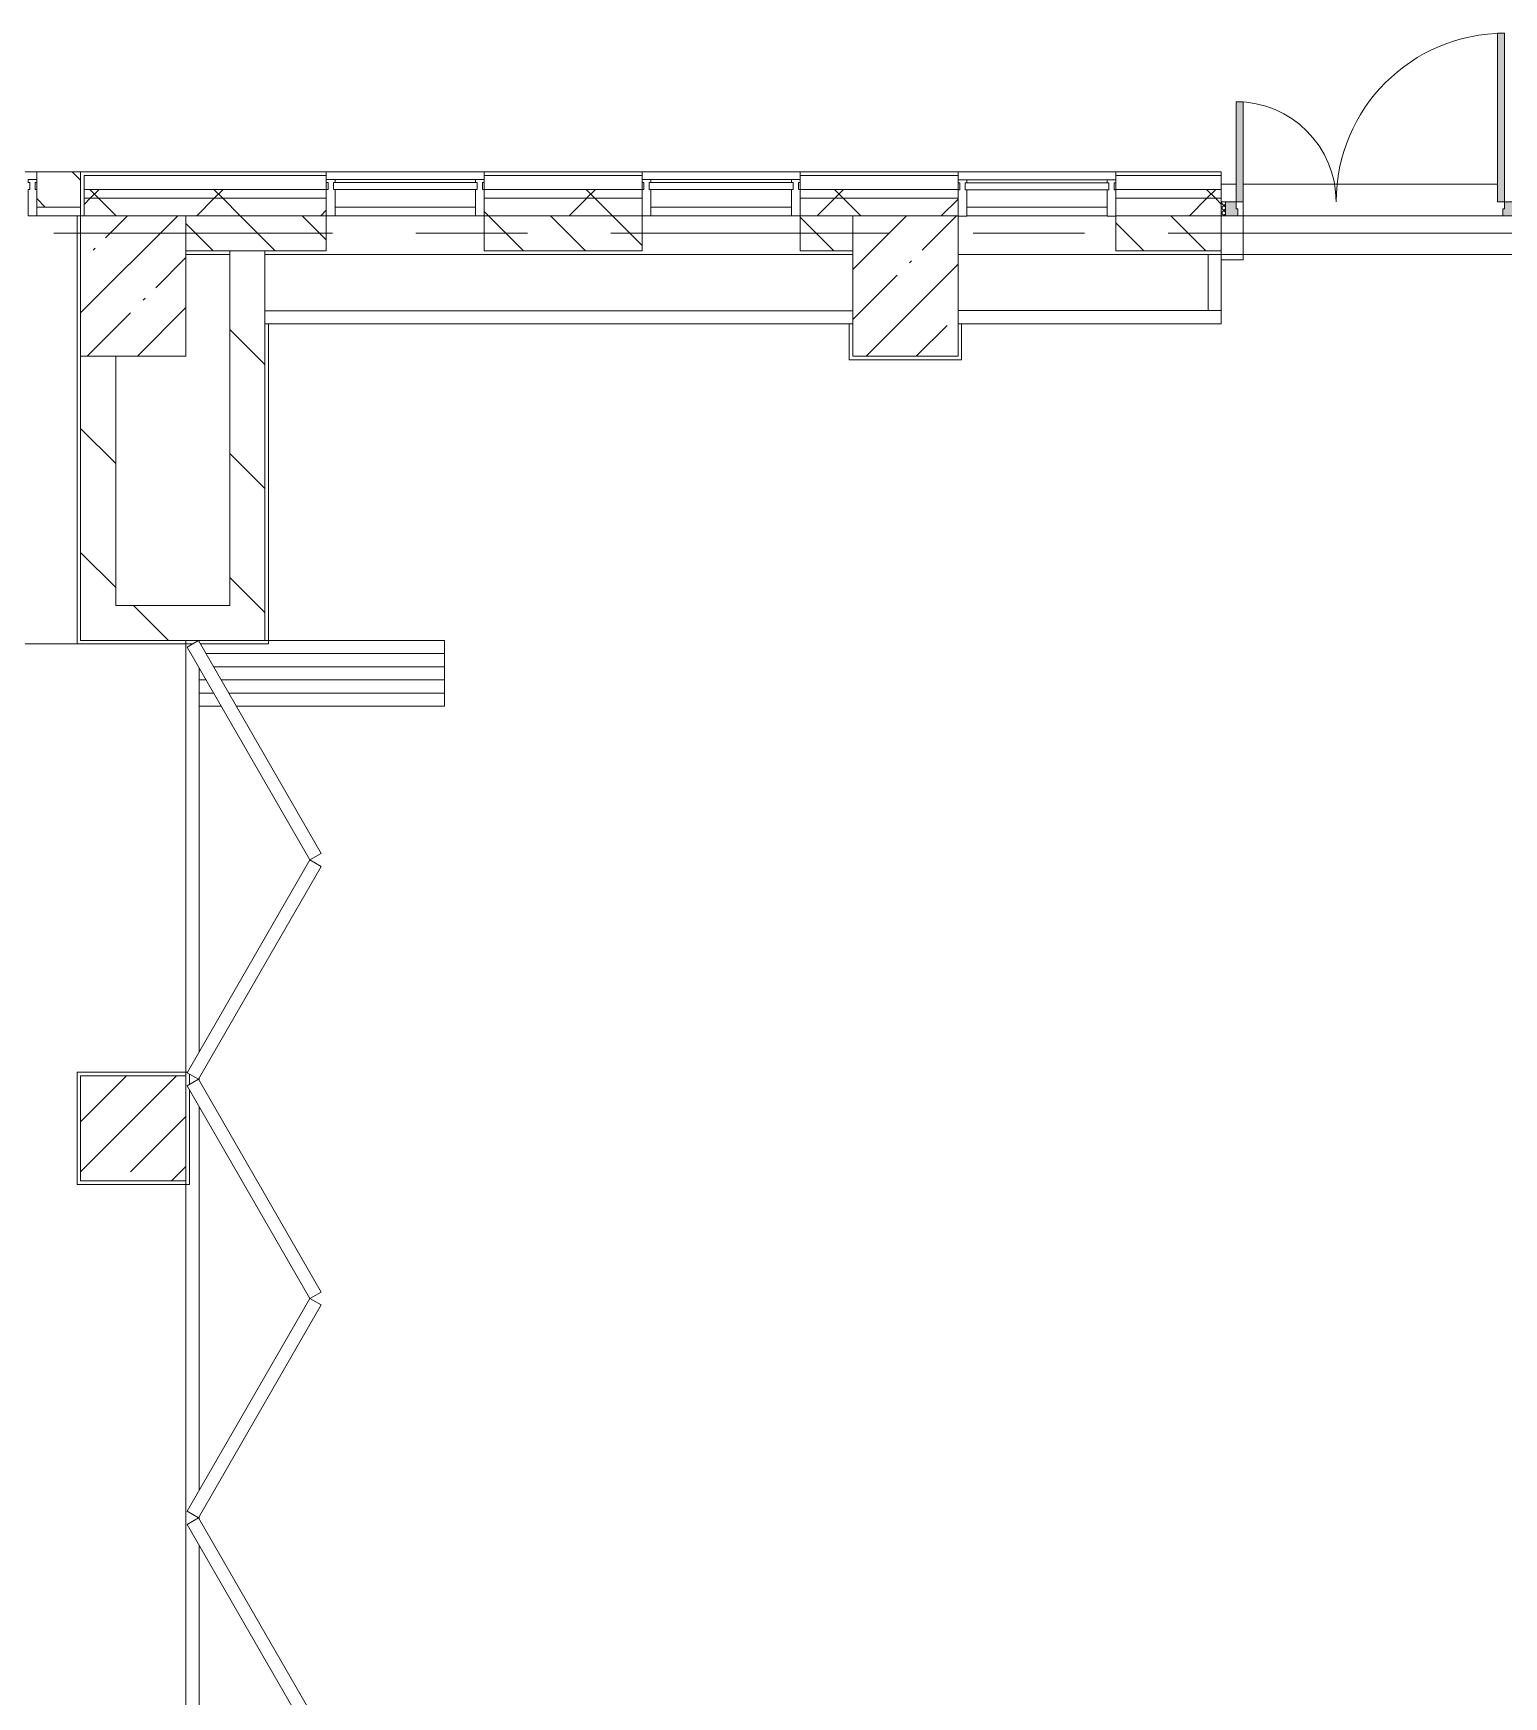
# Model space of a CAD drawing. Header units: millimetres. Extents: x 35787 to 244346, y -8553 to 29000.
# Drawn here: x 130777 to 139156, y 18661 to 28140 of the extents above; entities that cross this region are included whole.
import ezdxf

# ---------------------------------------------------------------- set-up
doc = ezdxf.new("R2010")
doc.units = ezdxf.units.MM
doc.linetypes.add('Осевая', pattern=[3175, 635, -476.25, 1587.5, -476.25])
for name, color, linetype, lineweight, true_color in [('A-DOOR-3', 7, 'Continuous', 5, 0xaaaaaa), ('A-DOOR-4', 7, 'Continuous', 5, 0xe2e2e2), ('A-DOOR-FRAM-4', 7, 'Continuous', 5, 0xaaaaaa), ('A-FLOR-2', 7, 'Continuous', 5, 0xaaaaaa)]:
    doc.layers.add(name, color=color, linetype=linetype, lineweight=lineweight, true_color=true_color)
for name, color, linetype, lineweight in [('A-GLAZ-CURT-2', 7, 'Continuous', 5), ('A-GLAZ-CWMG-2', 7, 'Continuous', 5), ('A-WALL', 7, 'Continuous', 9), ('A-WALL-6', 7, 'Continuous', 5), ('I-WALL-7', 7, 'Continuous', 5), ('S-COLS-1', 7, 'Continuous', 5), ('Оси', 7, 'Continuous', 9), ('Оси-2', 7, 'Осевая', 9)]:
    doc.layers.add(name, color=color, linetype=linetype, lineweight=lineweight)
pattern_1 = [(135, (117336.4, 0), (-176.7767, -176.7767), [])]
pattern_2 = [(135, (117336.4, 0), (-353.553, -353.553), [])]
pattern_3 = [(45, (117336.4, 0), (-353.5534, 353.5534), []), (135, (117336.4, 0), (-353.5534, -353.5534), [])]

# ---------------------------------------------------------------- blocks, each defined once
blk = doc.blocks.new('BSC_Колонна _Прямоугольная - 600х800-24078684-1_2_2_птичка')
at = {"layer": 'S-COLS-1'}
h = blk.add_hatch(dxfattribs=at)
h.set_pattern_fill('FP_96', color=256, style=0, pattern_type=2)
h.set_pattern_definition([(45, (-14010, -26700), (-285.123, 285.123), []), (45, (-13724.88, -26700), (-285.123, 285.123), [504.031, -100.806, 16.764, -84.042])])
h.paths.add_polyline_path([(-300, -400), (300, -400), (300, 400), (-300, 400), (-300, 200)])
for p, q in [((300, 400), (-300, 400)), ((-300, 400), (-300, -400)), ((300, -400), (300, 400)), ((-300, -400), (300, -400))]:
    blk.add_line(p, q, dxfattribs=at)
blk = doc.blocks.new('BSC_Колонна _Прямоугольная - 600х600-V75-1_2_2_птичка')
at = {"layer": 'S-COLS-1'}
h = blk.add_hatch(dxfattribs=at)
h.set_pattern_fill('FP_102', color=256, style=0, pattern_type=2)
h.set_pattern_definition([(45, (-14010, -21900), (-285.123, 285.123), []), (45, (-13724.88, -21900), (-285.123, 285.123), [504.031, -100.806, 16.764, -84.042])])
h.paths.add_polyline_path([(-300, -300), (300, -300), (300, 300), (-300, 300), (-300, -108.3)])
for p, q in [((300, 300), (-300, 300)), ((-300, 300), (-300, -300)), ((300, -300), (300, 300)), ((-300, -300), (300, -300))]:
    blk.add_line(p, q, dxfattribs=at)
blk = doc.blocks.new('Системная панель - Стекло - 40мм-22856102-1_2_2_птичка')
at = {"layer": 'A-GLAZ-CURT-2'}
h = blk.add_hatch(dxfattribs=at)
h.set_pattern_fill('FP_117', color=256, style=0, pattern_type=2)
h.set_pattern_definition([(45, (-17860.3, -26790), (-1414.21, 1414.21), [1000, -3000]), (45, (-18860.3, -27290), (-1414.21, 1414.21), [3000, -1000]), (45, (-16860.3, -27790), (-1414.21, 1414.21), [1000, -3000])])
h.paths.add_polyline_path([(176, -40), (410, -40), (410, 0), (-410, 0), (-410, -40), (-400, -40)])
for p, q in [((410, 0), (-410, 0)), ((-410, 0), (-410, -40)), ((410, -40), (410, 0)), ((-410, -40), (410, -40))]:
    blk.add_line(p, q, dxfattribs=at)
blk = doc.blocks.new('Прямоугольный импост - Импост структурный с накладкой - 160мм Темный-33186088-1_2_2_птичка')
at = {"layer": 'A-GLAZ-CWMG-2'}
for p, q in [((17760.3, 27307), (16960.3, 27307)), ((17760.3, 27150), (16960.3, 27150))]:
    blk.add_line(p, q, dxfattribs=at)
blk = doc.blocks.new('Прямоугольный импост - Импост структурный с накладкой - 190мм-22856094-1_2_2_птичка')
at = {"layer": 'A-GLAZ-CWMG-2'}
for p, q in [((-50, 40), (-50, 190)), ((-50, 190), (0, 190)), ((0, 190), (0, 40)), ((-40, 40), (-50, 40)), ((-50, -17), (-50, 0)), ((-50, 0), (-40, 0)), ((-40, 0), (-40, 40)), ((-10, 40), (-10, 0)), ((0, 40), (-10, 40)), ((-10, 0), (0, 0)), ((0, 0), (0, -17)), ((0, -17), (-50, -17))]:
    blk.add_line(p, q, dxfattribs=at)
blk = doc.blocks.new('Системная панель - Стекло - 40мм-V85-1_2_2_птичка')
at = {"layer": 'A-GLAZ-CURT-2'}
for p, q in [((410, 0), (-410, 0)), ((-410, 0), (-410, -40)), ((410, -40), (410, 0)), ((-410, -40), (410, -40))]:
    blk.add_line(p, q, dxfattribs=at)
blk = doc.blocks.new('Прямоугольный импост - Импост структурный с накладкой - 190мм-V86-1_2_2_птичка')
at = {"layer": 'A-GLAZ-CWMG-2'}
for p, q in [((-50, 40), (-50, 190)), ((-50, 190), (0, 190)), ((0, 190), (0, 40)), ((-40, 40), (-50, 40)), ((-50, -17), (-50, 0)), ((-50, 0), (-40, 0)), ((-40, 0), (-40, 40)), ((-10, 40), (-10, 0)), ((0, 40), (-10, 40)), ((-10, 0), (0, 0)), ((0, 0), (0, -17)), ((0, -17), (-50, -17))]:
    blk.add_line(p, q, dxfattribs=at)
blk = doc.blocks.new('Прямоугольный импост - Импост структурный с накладкой - 190мм-20153711-1_2_2_птичка')
at = {"layer": 'A-GLAZ-CWMG-2'}
for p, q in [((-50, 40), (-50, 190)), ((-50, 190), (0, 190)), ((0, 190), (0, 40)), ((-40, 40), (-50, 40)), ((-50, -17), (-50, 0)), ((-50, 0), (-40, 0)), ((-40, 0), (-40, 40)), ((-10, 40), (-10, 0)), ((0, 40), (-10, 40)), ((-10, 0), (0, 0)), ((0, 0), (0, -17)), ((0, -17), (-50, -17))]:
    blk.add_line(p, q, dxfattribs=at)
blk = doc.blocks.new('DOR__перегородка__Прямоугольная - ТП-2_ Вн_ДПГ_9480х4200h_2-23998078-1_2_2_птичка')
at = {"layer": 'A-DOOR-3'}
for p, q in [((0, 0), (2650, 0)), ((3250, 0), (6400, 0)), ((7000, 0), (9480, 0)), ((0, -75), (1987.4, -75)), ((2137.4, -75), (4324.5, -75)), ((4474.5, -75), (4486.7, -75)), ((4636.7, -75), (6823.8, -75)), ((6973.8, -75), (6985, -75)), ((7135, -75), (9323.2, -75)), ((9105.2, -200.9), (9105.2, -75)), ((9180.2, -157.6), (9180.2, -75)), ((9255.2, -114.3), (9255.2, -75)), ((9473.2, -75), (9480, -75)), ((9330.2, -1474.2), (9330.2, -157.6)), ((9405.2, -1474.2), (9405.2, -114.3)), ((9180.2, -1474.2), (9180.2, -244.2)), ((9255.2, -1474.2), (9255.2, -200.9)), ((9105.2, -1474.2), (9105.2, -287.5)), ((9480, -1474.2), (9480, -450)), ((9105.2, -1474.2), (9480, -1474.2))]:
    blk.add_line(p, q, dxfattribs=at)
at = {"layer": 'A-DOOR-FRAM-4'}
for p, q in [((2019.1, -6.7), (1981.6, -71.7)), ((1981.6, -71.7), (3193.9, -771.8)), ((3231.5, -706.9), (2019.1, -6.7)), ((4442.7, -6.7), (3230.4, -706.9)), ((3267.9, -771.8), (4480.3, -71.7)), ((4480.3, -71.7), (4442.7, -6.7)), ((4518.4, -6.7), (4480.9, -71.7)), ((4480.9, -71.7), (5693.3, -771.8)), ((5730.8, -706.9), (4518.4, -6.7)), ((6942.1, -6.7), (5729.7, -706.9)), ((5767.3, -771.8), (6979.6, -71.7)), ((6979.6, -71.7), (6942.1, -6.7)), ((7016.7, -6.7), (6979.2, -71.7)), ((6979.2, -71.7), (8191.6, -771.8)), ((8229.1, -706.9), (7016.7, -6.7)), ((9441.4, -6.7), (8229.1, -706.9)), ((8266.6, -771.8), (9478.9, -71.7)), ((9478.9, -71.7), (9441.4, -6.7)), ((3193.9, -771.8), (3231.5, -706.9)), ((3230.4, -706.9), (3267.9, -771.8)), ((5693.3, -771.8), (5730.8, -706.9)), ((5729.7, -706.9), (5767.3, -771.8)), ((8191.6, -771.8), (8229.1, -706.9)), ((8229.1, -706.9), (8266.6, -771.8))]:
    blk.add_line(p, q, dxfattribs=at)
blk = doc.blocks.new('Прямоугольный импост - Импост структурный с накладкой - 190мм-22856098-1_2_2_птичка')
at = {"layer": 'A-GLAZ-CWMG-2'}
for p, q in [((0, 190), (-50, 190)), ((-50, 190), (-50, 40)), ((0, 40), (0, 190)), ((-50, 40), (-40, 40)), ((-40, 0), (-50, 0)), ((-50, 0), (-50, -17)), ((-40, 40), (-40, 0)), ((-10, 0), (-10, 40)), ((-10, 40), (0, 40)), ((0, 0), (-10, 0)), ((0, -17), (0, 0)), ((-50, -17), (0, -17))]:
    blk.add_line(p, q, dxfattribs=at)
blk = doc.blocks.new('Прямоугольный импост - Импост структурный с накладкой - 190мм-V110-1_2_2_птичка')
at = {"layer": 'A-GLAZ-CWMG-2'}
for p, q in [((0, 190), (-50, 190)), ((-50, 190), (-50, 40)), ((0, 40), (0, 188.3)), ((-50, 40), (-40, 40)), ((-40, 0), (-50, 0)), ((-50, 0), (-50, -17)), ((-40, 40), (-40, 0)), ((-10, 0), (-10, 40)), ((-10, 40), (0, 40)), ((0, 0), (-10, 0)), ((0, -17), (0, 0)), ((-50, -17), (0, -17))]:
    blk.add_line(p, q, dxfattribs=at)
blk = doc.blocks.new('BSC_Колонна _Прямоугольная - 600х800-V161-1_2_2_птичка')
at = {"layer": 'S-COLS-1'}
h = blk.add_hatch(dxfattribs=at)
h.set_pattern_fill('FP_172', color=256, style=0, pattern_type=2)
h.set_pattern_definition([(45, (-18410.26, -26700), (-285.123, 285.123), []), (45, (-18125.13, -26700), (-285.123, 285.123), [504.031, -100.806, 16.764, -84.042])])
h.paths.add_polyline_path([(-125.5, -400), (300, -400), (300, 400), (-300, 400), (-300, -400)])
for p, q in [((300, 400), (-300, 400)), ((-300, 400), (-300, -400)), ((300, -400), (300, 400)), ((-300, -400), (300, -400))]:
    blk.add_line(p, q, dxfattribs=at)
blk = doc.blocks.new('110_Дверь_СКБ_2Ст_Наружная - ДН-1_л_ Двухстворчатая 1450 х3300 _h_ в свету с верхним остеклением-23567691-1_2_2_птичка')
at = {"layer": 'A-DOOR-3'}
h = blk.add_hatch(dxfattribs=at)
h.set_pattern_fill('FP_185', color=256, style=0, pattern_type=2)
h.set_pattern_definition([(135, (1501.41, 189.685), (-14.14214, -14.14214), []), (225, (1501.41, 189.685), (14.14214, -14.14214), [])])
h.paths.add_polyline_path([(844.5, -125), (869.5, -125), (869.5, -45), (844.5, -45), (844.5, -85)])
at = {"layer": 'A-DOOR-4'}
for points in [[(784.5, -45), (784.5, 915), (744.5, 915), (744.5, -45)], [(-705.5, -45), (-705.5, 525), (-745.5, 525), (-745.5, -45)]]:
    blk.add_hatch(color=256, dxfattribs=at).paths.add_polyline_path(points)
h = blk.add_hatch(color=256, dxfattribs=at)
h.paths.add_polyline_path([(784.5, -125), (844.5, -125), (844.5, -45), (784.5, -45), (784.5, -85), (774.5, -85), (774.5, -125)])
h.paths.add_polyline_path([(-805.5, -125), (-735.5, -125), (-735.5, -85), (-745.5, -85), (-745.5, -45), (-805.5, -45), (-805.5, -50.9)])
at = {"layer": 'A-DOOR-FRAM-4'}
h = blk.add_hatch(dxfattribs=at)
h.set_pattern_fill('FP_186', color=256, style=0, pattern_type=2)
h.set_pattern_definition([(45, (-621.384, 189.685), (-14.1421, 14.1421), []), (135, (-621.384, 189.685), (-14.1421, -14.1421), [])])
h.paths.add_polyline_path([(-805.5, -125), (-810.5, -45), (-830.5, -50.7), (-830.5, -125), (-810.5, -125)])
at = {"layer": 'A-DOOR-3'}
for p, q in [((784.5, 915), (744.5, 915)), ((744.5, 915), (744.5, -45)), ((784.5, -45), (784.5, 915)), ((-745.5, 525), (-745.5, -45)), ((-705.5, 525), (-745.5, 525)), ((-705.5, -45), (-705.5, 525)), ((-745.5, -45), (-705.5, -45)), ((744.5, -45), (784.5, -45))]:
    blk.add_line(p, q, dxfattribs=at)
for centre, radius, start, end in [((784.5, -45), 960, 90, 180), ((-745.5, -45), 570, 0, 90)]:
    blk.add_arc(centre, radius, start, end, dxfattribs=at)
at = {"layer": 'A-DOOR-FRAM-4'}
for p, q in [((-805.5, -45), (-830.5, -45)), ((-830.5, -45), (-830.5, -125)), ((-745.5, -45), (-805.5, -45)), ((-805.5, -45), (-805.5, -125)), ((-805.5, -125), (-805.5, -45)), ((-745.5, -85), (-745.5, -45)), ((-735.5, -85), (-745.5, -85)), ((-735.5, -125), (-735.5, -85)), ((784.5, -85), (774.5, -85)), ((774.5, -85), (774.5, -125)), ((784.5, -45), (784.5, -85)), ((844.5, -45), (784.5, -45)), ((844.5, -125), (844.5, -45)), ((869.5, -45), (844.5, -45)), ((844.5, -45), (844.5, -125)), ((869.5, -125), (869.5, -45)), ((-830.5, -125), (-805.5, -125)), ((-805.5, -125), (-735.5, -125)), ((774.5, -125), (844.5, -125)), ((844.5, -125), (869.5, -125))]:
    blk.add_line(p, q, dxfattribs=at)
blk = doc.blocks.new('Системная панель - Стекло - 40мм-V176-1_2_2_птичка')
at = {"layer": 'A-GLAZ-CURT-2'}
for p, q in [((410, 0), (-410, 0)), ((-410, 0), (-410, -40)), ((410, -40), (410, 0)), ((-410, -40), (410, -40))]:
    blk.add_line(p, q, dxfattribs=at)
blk = doc.blocks.new('Зашивка приборов отопления12 - Зашивка приборов отопления-33278990-1_2_2_птичка')
at = {"layer": 'A-WALL-6'}
for p, q in [((37640, 23400), (34289.7, 23400)), ((34289.7, 23079), (37640, 23079)), ((37640, 23079), (34289.7, 23079)), ((34289.7, 23004), (37640, 23004))]:
    blk.add_line(p, q, dxfattribs=at)
blk = doc.blocks.new('Зашивка приборов отопления13 - Зашивка приборов отопления-33279120-1_2_2_птичка')
at = {"layer": 'A-WALL-6'}
for p, q in [((20135.9, 26880), (18710.3, 26880)), ((20135.9, 26560), (20135.9, 26880)), ((20136.3, 26880), (20136.3, 26560)), ((20210.4, 26560), (20210.4, 26880)), ((18710.3, 26560), (20135.9, 26560)), ((20210.4, 26560), (20135.9, 26560)), ((20210.4, 26485), (20210.4, 26560)), ((18710.3, 26485), (20210.4, 26485)), ((20136.3, 26484.2), (20210.4, 26484.2))]:
    blk.add_line(p, q, dxfattribs=at)

msp = doc.modelspace()

# ---------------------------------------------------------------- hatches: boundary and pattern name
at = {"layer": 'A-WALL-6'}
h = msp.add_hatch(dxfattribs=at)
h.set_pattern_fill('FP_91', color=256, style=0, pattern_type=2)
h.set_pattern_definition(pattern_1)
h.paths.add_polyline_path([(131026.4, 27150), (131046.4, 27150), (131046.4, 27350), (130796.7, 27350), (130796.7, 27150)])
h.paths.add_polyline_path([(121396.4, 27150), (121446.4, 27150), (121446.4, 27350), (121396.4, 27350), (121396.4, 27247.7)])
h = msp.add_hatch(dxfattribs=at)
h.set_pattern_fill('FP_99', color=256, style=0, pattern_type=2)
h.set_pattern_definition(pattern_3)
h.paths.add_polyline_path([(151096.4, 27200), (151096.4, 27250), (149246.4, 27250), (149246.4, 27200), (151056.9, 27200)])
h.paths.add_polyline_path([(137546.4, 27200), (137546.4, 27250), (136946.7, 27250), (136946.7, 27200)])
h.paths.add_polyline_path([(139246.4, 27200), (148146.4, 27200), (148146.4, 27250), (139246.4, 27250), (139246.4, 27210)])
h.paths.add_polyline_path([(135146.7, 27200), (136046.7, 27200), (136046.7, 27250), (135146.7, 27250), (135146.7, 27210)])
h.paths.add_polyline_path([(132446.7, 27200), (132446.7, 27250), (131066.4, 27250), (131066.4, 27200), (131646.4, 27200)])
h.paths.add_polyline_path([(134246.7, 27200), (134246.7, 27250), (133346.7, 27250), (133346.7, 27200), (133935.3, 27200)])
h = msp.add_hatch(dxfattribs=at)
h.set_pattern_fill('FP_99', color=256, style=0, pattern_type=2)
h.set_pattern_definition(pattern_3)
h.paths.add_polyline_path([(143146.4, 27100), (148114.4, 27102), (148114.4, 27110), (148146.4, 27115.5), (148146.4, 27200), (139246.4, 27200), (139246.4, 27100), (140449.5, 27100)])
h.paths.add_polyline_path([(132096.4, 27100), (132446.7, 27100), (132446.7, 27200), (131066.4, 27200), (131066.4, 27100), (131646.4, 27100)])
h.paths.add_polyline_path([(134246.7, 27100), (134246.7, 27200), (133346.7, 27197.6), (133346.7, 27100)])
h.paths.add_polyline_path([(150346.4, 27100), (151046.4, 27100), (151046.4, 27200), (149246.4, 27200), (149246.4, 27110), (149278.4, 27109.2), (149278.4, 27102), (149845.9, 27100)])
h.paths.add_polyline_path([(135146.7, 27100), (136046.7, 27100), (136046.7, 27200), (135146.7, 27200), (135146.7, 27166.5)])
h.paths.add_polyline_path([(137546.4, 27100), (137546.4, 27200), (136946.7, 27200), (136946.7, 27100)])
h = msp.add_hatch(dxfattribs=at)
h.set_pattern_fill('FP_91', color=256, style=0, pattern_type=2)
h.set_pattern_definition(pattern_1)
h.paths.add_polyline_path([(135446.7, 26900), (135446.7, 27100), (135146.7, 27100), (135146.7, 26900)])
h.paths.add_polyline_path([(131646.4, 26900), (132446.7, 26900), (132446.7, 27100), (131646.4, 27100), (131646.4, 26995.1)])
h.paths.add_polyline_path([(137546.4, 26900), (137546.4, 27100), (136946.7, 27100), (136946.7, 26900)])
h.paths.add_polyline_path([(133346.7, 26900), (134246.7, 26900), (134246.7, 27100), (133346.7, 27100), (133346.7, 26930.5)])
at = {"layer": 'I-WALL-7'}
h = msp.add_hatch(dxfattribs=at)
h.set_pattern_fill('FP_98', color=256, style=0, pattern_type=2)
h.set_pattern_definition(pattern_2)
h.paths.add_polyline_path([(132096.4, 24680), (132096.4, 26900), (131896.4, 26900), (131896.4, 24680)])
h = msp.add_hatch(dxfattribs=at)
h.set_pattern_fill('FP_98', color=256, style=0, pattern_type=2)
h.set_pattern_definition(pattern_2)
h.paths.add_polyline_path([(131246.7, 24680), (131246.7, 26300), (131046.7, 26300), (131046.7, 24680)])
h = msp.add_hatch(dxfattribs=at)
h.set_pattern_fill('FP_98', color=256, style=0, pattern_type=2)
h.set_pattern_definition(pattern_2)
h.paths.add_polyline_path([(131246.7, 24680), (131896.4, 24680), (131896.4, 24880), (131246.7, 24880), (131246.7, 24791.7)])

# ---------------------------------------------------------------- linework, layer by layer
at = {"layer": 'A-FLOR-2'}
for p, q in [((137671.4, 27180), (137671.4, 26849)), ((131046.4, 27100), (130796.7, 27100)), ((131026.4, 24660), (131026.4, 27100)), ((137671.4, 26849), (137546.8, 26849)), ((132116.4, 26484), (132116.4, 24660)), ((135426.7, 26280), (135426.7, 26484)), ((136066.7, 26485), (136066.7, 26280)), ((136066.7, 26280), (135426.7, 26280)), ((127046.4, 24660), (131685.3, 24660)), ((132116.4, 24660), (131729, 24660)), ((131026.4, 21580), (131026.4, 22220)), ((131026.4, 22220), (131655, 22220)), ((131666.4, 22209.1), (131666.4, 22149.8)), ((131666.4, 22119.1), (131666.4, 21580)), ((131666.4, 21580), (131026.4, 21580))]:
    msp.add_line(p, q, dxfattribs=at)
at = {"layer": 'A-WALL'}
for p, q in [((131066.4, 27100), (131066.4, 27330)), ((131066.4, 27330), (132446.7, 27330)), ((133346.7, 27330), (134246.7, 27330)), ((135146.7, 27330), (136046.7, 27330)), ((136946.7, 27330), (137546.4, 27330)), ((131066.4, 27250), (132446.7, 27250)), ((133346.7, 27250), (134246.7, 27250)), ((135146.7, 27250), (136046.7, 27250)), ((136946.7, 27250), (137546.4, 27250)), ((131066.4, 27200), (132446.7, 27200)), ((133346.7, 27200), (134246.7, 27200)), ((135146.7, 27200), (136046.7, 27200)), ((136946.7, 27200), (137546.4, 27200)), ((131646.4, 27100), (132446.7, 27100)), ((132446.7, 27100), (131646.4, 27100)), ((133346.7, 27100), (134246.7, 27100)), ((134246.7, 27100), (133346.7, 27100)), ((135146.7, 27100), (135446.7, 27100)), ((135446.7, 27100), (135146.7, 27100)), ((136946.7, 27100), (137546.4, 27100)), ((137546.4, 27100), (136946.7, 27100)), ((132096.4, 26900), (131896.4, 26900))]:
    msp.add_line(p, q, dxfattribs=at)
at = {"layer": 'A-WALL-6'}
for p, q in [((121396.4, 27350), (134246.7, 27350)), ((130796.7, 27350), (130796.7, 27150)), ((131046.4, 27350), (131046.4, 27100)), ((132446.7, 27100), (132446.7, 27350)), ((133346.7, 27350), (133346.7, 27100)), ((137546.4, 27350), (134246.7, 27350)), ((134246.7, 27100), (134246.7, 27350)), ((135146.7, 27350), (135146.7, 27100)), ((136046.7, 27100), (136046.7, 27350)), ((136946.7, 27350), (136946.7, 27100)), ((137546.4, 27180), (137546.4, 27350)), ((137546.4, 27280), (137631.4, 27280)), ((137671.4, 27280), (139121.4, 27280)), ((130796.7, 27150), (131046.4, 27150)), ((132446.7, 26900), (132446.7, 27100)), ((133296.7, 27100), (132496.7, 27100)), ((133346.7, 27100), (133346.7, 26900)), ((134246.7, 26900), (134246.7, 27100)), ((135096.7, 27100), (134296.7, 27100)), ((135146.7, 27100), (135146.7, 26900)), ((136896.8, 27100), (136096.2, 27100)), ((136946.7, 27100), (136946.7, 26900)), ((137546.4, 26900), (137546.4, 27100)), ((139151.4, 27100), (137641.4, 27100)), ((131646.4, 26900), (131896.4, 26900)), ((132096.4, 26900), (132446.7, 26900)), ((133346.7, 26900), (134246.7, 26900)), ((135146.7, 26900), (135446.7, 26900)), ((136946.7, 26900), (137546.4, 26900))]:
    msp.add_line(p, q, dxfattribs=at)
at = {"layer": 'I-WALL-7'}
for p, q in [((132496.7, 27100), (133296.7, 27100)), ((134296.7, 27100), (135096.7, 27100)), ((136096.2, 27100), (136896.8, 27100)), ((137641.4, 27100), (139151.4, 27100)), ((131896.4, 26880), (131646.4, 26880)), ((131896.4, 26900), (131896.4, 24880)), ((132096.4, 24680), (132096.4, 26900)), ((135446.7, 26880), (132096.4, 26880)), ((137546.4, 26880), (136046.7, 26880)), ((137546.4, 26900), (137546.4, 26880)), ((139246.4, 26880), (137546.8, 26880)), ((131046.7, 26300), (131046.7, 24680)), ((131246.7, 24880), (131246.7, 26300)), ((131896.4, 24880), (131246.7, 24880)), ((131046.7, 24680), (132096.4, 24680))]:
    msp.add_line(p, q, dxfattribs=at)
at = {"layer": 'Оси'}
msp.add_line((138626.9, 27000), (151126.9, 27000), dxfattribs=at)
at = {"layer": 'Оси-2'}
msp.add_line((126607.7, 27000), (138626.9, 27000), dxfattribs=at)

# ---------------------------------------------------------------- block references
at = {"layer": 'A-DOOR-3'}
msp.add_blockref('110_Дверь_СКБ_2Ст_Наружная - ДН-1_л_ Двухстворчатая 1450 х3300 _h_ в свету с верхним остеклением-23567691-1_2_2_птичка', (138376.9, 27225), dxfattribs=at)
at = {"layer": 'A-DOOR-3', "rotation": 90.00000000000044}
msp.add_blockref('DOR__перегородка__Прямоугольная - ТП-2_ Вн_ДПГ_9480х4200h_2-23998078-1_2_2_птичка', (131646.4, 15200), dxfattribs=at)
at = {"layer": 'A-GLAZ-CURT-2'}
for name, p in [('Системная панель - Стекло - 40мм-V176-1_2_2_птичка', (132896.7, 27290)), ('Системная панель - Стекло - 40мм-22856102-1_2_2_птичка', (134696.7, 27290)), ('Системная панель - Стекло - 40мм-V85-1_2_2_птичка', (136496.7, 27288.3))]:
    msp.add_blockref(name, p, dxfattribs=at)
at = {"layer": 'A-GLAZ-CWMG-2', "extrusion": (0, 0, -1), "rotation": 180}
for name, p in [('Прямоугольный импост - Импост структурный с накладкой - 190мм-20153711-1_2_2_птичка', (-130796.7, 27290)), ('Прямоугольный импост - Импост структурный с накладкой - 190мм-22856094-1_2_2_птичка', (-133346.7, 27290)), ('Прямоугольный импост - Импост структурный с накладкой - 190мм-22856094-1_2_2_птичка', (-135146.7, 27290)), ('Прямоугольный импост - Импост структурный с накладкой - 190мм-V86-1_2_2_птичка', (-136946.7, 27288.3))]:
    msp.add_blockref(name, p, dxfattribs=at)
at = {"layer": 'A-GLAZ-CWMG-2', "rotation": 180}
for name, p in [('Прямоугольный импост - Импост структурный с накладкой - 190мм-22856098-1_2_2_птичка', (132446.7, 27290)), ('Прямоугольный импост - Импост структурный с накладкой - 190мм-22856098-1_2_2_птичка', (134246.7, 27290)), ('Прямоугольный импост - Импост структурный с накладкой - 190мм-V110-1_2_2_птичка', (136046.7, 27288.3))]:
    msp.add_blockref(name, p, dxfattribs=at)
at = {"layer": 'A-GLAZ-CWMG-2'}
for p in [(115536.4, 0), (117336.4, 0), (119136.4, -1.7)]:
    msp.add_blockref('Прямоугольный импост - Импост структурный с накладкой - 160мм Темный-33186088-1_2_2_птичка', p, dxfattribs=at)
at = {"layer": 'A-WALL-6'}
for name, p in [('Зашивка приборов отопления12 - Зашивка приборов отопления-33278990-1_2_2_птичка', (97806.7, 3480)), ('Зашивка приборов отопления13 - Зашивка приборов отопления-33279120-1_2_2_птичка', (117336.4, 0))]:
    msp.add_blockref(name, p, dxfattribs=at)
at = {"layer": 'S-COLS-1'}
for name, p in [('BSC_Колонна _Прямоугольная - 600х800-24078684-1_2_2_птичка', (131346.4, 26700)), ('BSC_Колонна _Прямоугольная - 600х800-V161-1_2_2_птичка', (135746.7, 26700)), ('BSC_Колонна _Прямоугольная - 600х600-V75-1_2_2_птичка', (131346.4, 21900))]:
    msp.add_blockref(name, p, dxfattribs=at)

doc.saveas('drawing.dxf')
